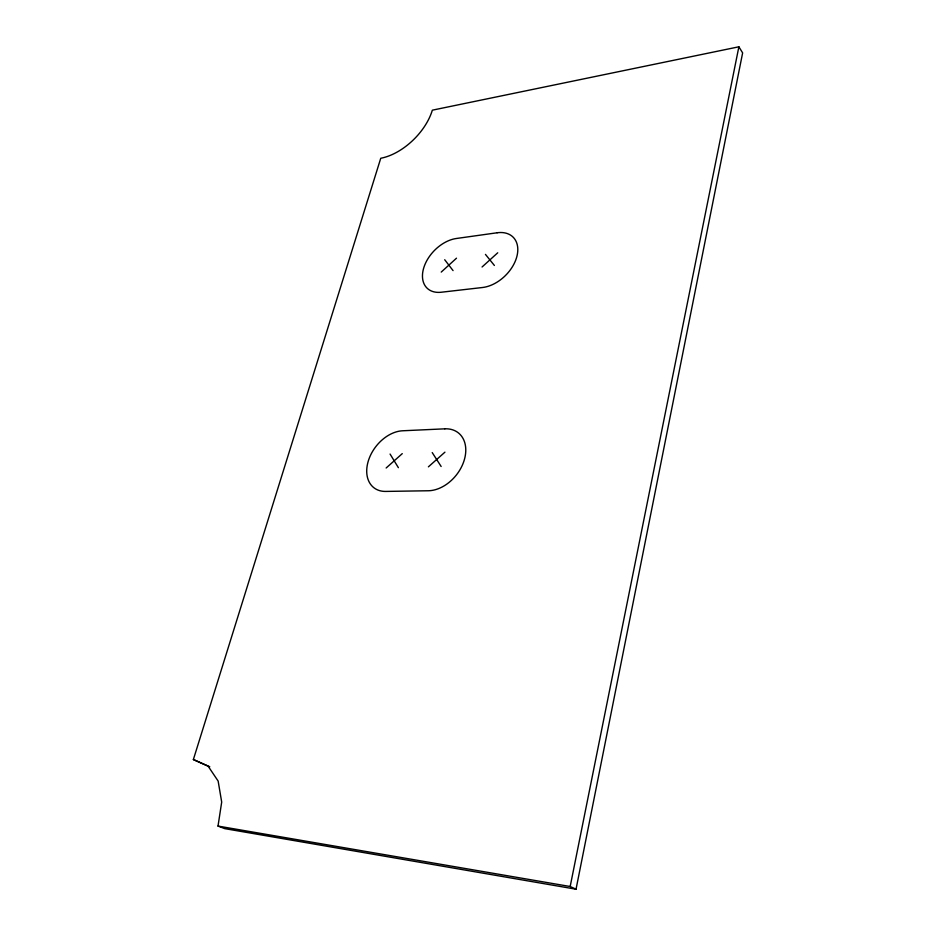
<?xml version="1.0" encoding="UTF-8"?>
<svg xmlns="http://www.w3.org/2000/svg" width="936" height="936" viewBox="0 0 936 936"><rect width="100%" height="100%" fill="white"/><g stroke="black" fill="none" stroke-linecap="round" stroke-linejoin="round"><path stroke-width="1.4" d="M218.018 826.078L221.692 802.07L218.146 781.069L208.143 766.21L193.366 759.541L380.753 158.254A49.117 28.852 -45 0 0 432.338 110.179L738.878 46.8L742.634 52.896L576.038 889.2L224.71 828.629L218.018 826.078L570.176 886.509L576.038 889.2M570.176 886.509L738.878 46.8M441.23 272.084L456.499 258.184M482.063 266.994L497.73 252.79M386.147 468L402.269 453.632M428.395 466.842L444.939 452.158M193.366 759.541L209.769 766.76M485.456 254.393L494.383 265.461M444.705 259.728L453.059 270.609M432.221 452.591L441.149 466.491M390.078 454.054L398.373 467.672M497.133 232.771L456.3 238.504A31.742 20.896 -46.1 0 0 423.528 268.597A31.742 20.896 -46.1 0 0 441.289 292.231L482.531 287.504A32.444 21.715 -44.9 0 0 516.824 256.686A32.444 21.715 -44.9 0 0 497.133 232.771M444.846 428.828L402.597 430.782A33.673 23.611 -52.5 0 0 368.035 461.904A33.673 23.611 -52.5 0 0 385.655 491.423L428.325 490.756A34.375 24.664 -51.5 0 0 464.572 458.932A34.375 24.664 -51.5 0 0 444.846 428.828"/></g></svg>
